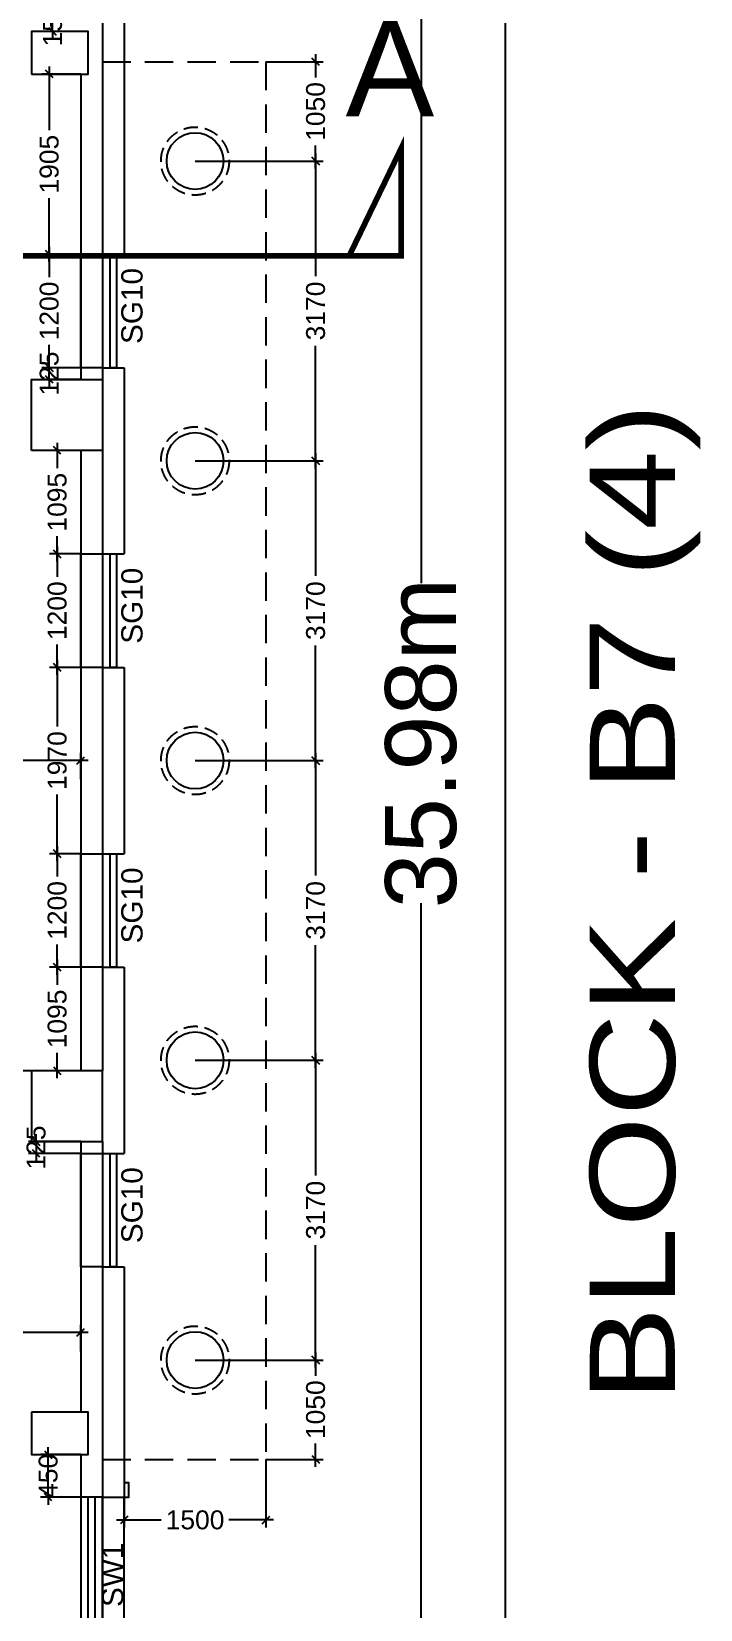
# Model space of a CAD drawing. Extents: x 7620542 to 7843793, y -6476226 to -6093835.
# Drawn here: x 7760689 to 7767767, y -6446046 to -6429359 of the extents above; entities that cross this region are included whole.
import ezdxf
from ezdxf.enums import TextEntityAlignment as Align

# ---------------------------------------------------------------- set-up
doc = ezdxf.new("R2010")
doc.units = 0
doc.header["$LTSCALE"] = 600
doc.header["$MEASUREMENT"] = 0
doc.header["$PDMODE"] = 35
doc.linetypes.add('DASHED', pattern=[0.75, 0.5, -0.25])
doc.linetypes.add('HIDDEN', pattern=[0.375, 0.25, -0.125])
doc.layers.get('0').update_dxf_attribs({"linetype": 'CONTINUOUS'})
doc.layers.get('Defpoints').update_dxf_attribs({"linetype": 'CONTINUOUS'})
for name, color, linetype in [('BLOCKS-PROP', 2, 'CONTINUOUS'), ('chajja', 7, 'CONTINUOUS'), ('DIM', 8, 'CONTINUOUS'), ('Ele Proje.', 7, 'CONTINUOUS'), ('Ele. Proj', 7, 'CONTINUOUS'), ('joinery', 7, 'CONTINUOUS'), ('LA-column', 3, 'CONTINUOUS'), ('Sections', 10, 'CONTINUOUS'), ('Walls', 7, 'CONTINUOUS'), ('WIN', 151, 'CONTINUOUS'), ('Working Dim', 5, 'CONTINUOUS')]:
    doc.layers.add(name, color=color, linetype=linetype)
doc.styles.add('ari', font='arial.ttf')
doc.styles.add('ARIAL', font='arial.ttf')
doc.styles.get("Standard").update_dxf_attribs({"font": 'romans.shx'})
doc.dimstyles.new('int. dim', dxfattribs={"dimtxt": 450, "dimasz": 80, "dimexe": 80, "dimexo": 0, "dimgap": 70, "dimtad": 0, "dimdec": 0, "dimzin": 12, "dimdsep": 46, "dimtxsty": 'ari', "dimblk": 'OBLIQUE', "dimcen": 2, "dimdle": 80, "dimclrd": 256, "dimclre": 256, "dimclrt": 6, "dimadec": 0, "dimazin": 0, "dimtfac": 1, "dimtdec": 0, "dimtix": 1, "dimtmove": 2, "dimatfit": 3, "dimfxl": 1, "dimtolj": 1, "dimtzin": 0, "dimlwd": -1, "dimlwe": -1, "dimarcsym": 0})
doc.dimstyles.new('STANDARD$0', dxfattribs={"dimscale": 0, "dimtxt": 150, "dimasz": 125, "dimexe": 0.75, "dimexo": 1, "dimgap": 25, "dimtad": 1, "dimdec": 0, "dimdsep": 46, "dimtxsty": 'Standard', "dimblk1": 'DOT', "dimblk2": 'DOT', "dimsah": 1, "dimcen": 2.5, "dimclrd": 1, "dimclre": 1, "dimclrt": 3, "dimadec": 0, "dimazin": 0, "dimtfac": 1, "dimtdec": 0, "dimtmove": 0, "dimatfit": 3, "dimldrblk": 'DOT', "dimfxl": 1, "dimtolj": 1, "dimtzin": 0, "dimarcsym": 0})

# ---------------------------------------------------------------- blocks, each defined once
blk = doc.blocks.new('_Oblique')
at = {"color": 0, "linetype": 'ByBlock', "lineweight": -2}
blk.add_line((-0.5, -0.5), (0.5, 0.5), dxfattribs=at)
blk = doc.blocks.new('*D703')
at = {"layer": 'Defpoints', "color": 0, "transparency": 16777216}
for p in [(7761209.023166438, -6443116.118645043), (7754529.413454671, -6443317.319106721, 19.71230799296246), (7761209.023166438, -6443317.319069327, -1.251603048651306)]:
    blk.add_point(p, dxfattribs=at)
at = {"layer": 'Working Dim', "transparency": 16777216}
for p, q in [((7754529.413454671, -6443317.319106721), (7754529.413454671, -6443036.118645043)), ((7761209.023166438, -6443317.319069327), (7761209.023166438, -6443036.118645043)), ((7754449.413454671, -6443116.118645043), (7757500.377928562, -6443116.118645043)), ((7761289.023166438, -6443116.118645043), (7758238.058692547, -6443116.118645043))]:
    blk.add_line(p, q, dxfattribs=at)
at = {"layer": 'Working Dim', "transparency": 16777216, "xscale": 80, "yscale": 80, "zscale": 80, "rotation": 180}
blk.add_blockref('_Oblique', (7754529.413454671, -6443116.118645043), dxfattribs=at)
at = {"layer": 'Working Dim', "transparency": 16777216, "xscale": 80, "yscale": 80, "zscale": 80}
blk.add_blockref('_Oblique', (7761209.023166438, -6443116.118645043), dxfattribs=at)
at = {"layer": 'Working Dim', "color": 6, "transparency": 16777216, "insert": (7757869.218310555, -6443116.118645043), "char_height": 200, "attachment_point": 5, "style": 'ari'}
blk.add_mtext('\\A1;6680', dxfattribs=at)
blk = doc.blocks.new('*D843')
at = {"layer": 'Defpoints', "color": 0, "transparency": 16777216}
for p in [(7761439.194545181, -6418893.70638294, 2.749226976434896), (7761439.017412885, -6454873.916221187, 2.749226976434896), (7764811.048094321, -6454873.916221187)]:
    blk.add_point(p, dxfattribs=at)
at = {"layer": 'DIM', "color": 8, "transparency": 16777216}
for p, q in [((7764811.048094321, -6418593.70638294), (7764811.048094321, -6435191.218532624)), ((7761439.194545181, -6418893.70638294), (7765111.048094321, -6418893.70638294)), ((7764811.048094321, -6455173.916221187), (7764811.048094321, -6438576.404071504)), ((7761439.017412885, -6454873.916221187), (7765111.048094321, -6454873.916221187))]:
    blk.add_line(p, q, dxfattribs=at)
at = {"layer": 'DIM', "color": 8, "transparency": 16777216, "xscale": 300, "yscale": 300, "zscale": 300}
for p, rotation in [((7764811.048094321, -6418893.70638294), 90), ((7764811.048094321, -6454873.916221187), 270)]:
    blk.add_blockref('_Oblique', p, dxfattribs=dict(at, rotation=rotation))
at = {"layer": 'DIM', "color": 7, "transparency": 16777216, "insert": (7764811.048094323, -6436883.811302063), "char_height": 750, "attachment_point": 5, "rotation": 90, "style": 'ari'}
blk.add_mtext('\\A1;35.98m', dxfattribs=at)
blk = doc.blocks.new('*D873')
at = {"layer": 'Defpoints', "color": 0, "transparency": 16777216}
for p in [(7761439.285114744, -6337165.48027863, 1.031049310015078), (7761439.017412885, -6454873.916221187), (7765702.837025802, -6454873.916221187)]:
    blk.add_point(p, dxfattribs=at)
at = {"layer": 'DIM', "color": 8, "transparency": 16777216}
for p, q in [((7765702.837025802, -6336865.48027863), (7765702.837025802, -6394070.795794247)), ((7761439.285114744, -6337165.48027863), (7766002.837025802, -6337165.48027863)), ((7765702.837025802, -6455173.916221187), (7765702.837025802, -6397968.60070557)), ((7761439.017412885, -6454873.916221187), (7766002.837025802, -6454873.916221187))]:
    blk.add_line(p, q, dxfattribs=at)
at = {"layer": 'DIM', "color": 8, "transparency": 16777216, "xscale": 300, "yscale": 300, "zscale": 300}
for p, rotation in [((7765702.837025802, -6337165.48027863), 90), ((7765702.837025802, -6454873.916221187), 270)]:
    blk.add_blockref('_Oblique', p, dxfattribs=dict(at, rotation=rotation))
at = {"layer": 'DIM', "color": 7, "transparency": 16777216, "insert": (7765702.837025804, -6396019.698249907), "char_height": 750, "attachment_point": 5, "rotation": 90, "style": 'ari'}
blk.add_mtext('\\A1;117.71m', dxfattribs=at)
blk = doc.blocks.new('*D925')
at = {"layer": 'Defpoints', "color": 0, "transparency": 16777216}
for p in [(7754529.413454673, -6437068.431402978), (7754529.413454673, -6437264.258922019, -5.131057828133633), (7761209.023156802, -6437264.258922021)]:
    blk.add_point(p, dxfattribs=at)
at = {"layer": 'Working Dim', "transparency": 16777216}
for p, q in [((7754529.413454673, -6437264.258922019), (7754529.413454673, -6436988.431402978)), ((7761209.023156802, -6437264.258922021), (7761209.023156802, -6436988.431402978)), ((7754449.413454673, -6437068.431402978), (7757500.377923746, -6437068.431402978)), ((7761289.023156802, -6437068.431402978), (7758238.05868773, -6437068.431402978))]:
    blk.add_line(p, q, dxfattribs=at)
at = {"layer": 'Working Dim', "transparency": 16777216, "xscale": 80, "yscale": 80, "zscale": 80, "rotation": 180}
blk.add_blockref('_Oblique', (7754529.413454673, -6437068.431402978), dxfattribs=at)
at = {"layer": 'Working Dim', "transparency": 16777216, "xscale": 80, "yscale": 80, "zscale": 80}
blk.add_blockref('_Oblique', (7761209.023156802, -6437068.431402978), dxfattribs=at)
at = {"layer": 'Working Dim', "color": 6, "transparency": 16777216, "insert": (7757869.218305738, -6437068.431402978), "char_height": 200, "attachment_point": 5, "style": 'ari'}
blk.add_mtext('\\A1;6680', dxfattribs=at)
blk = doc.blocks.new('*D1934')
at = {"layer": 'Defpoints', "color": 0, "transparency": 16777216}
for p in [(7760865.416136378, -6444408.876278659), (7761209.195114706, -6444408.876278659, 36.13619233055213), (7761209.192723669, -6444858.771727647, 80.47240169734373)]:
    blk.add_point(p, dxfattribs=at)
at = {"layer": 'Working Dim', "transparency": 16777216}
for p, q in [((7760865.416136378, -6444408.876278659), (7760865.416136378, -6444328.876278659)), ((7761209.195114706, -6444408.876278659), (7760785.416136378, -6444408.876278659)), ((7760865.416136378, -6444858.771727647), (7760865.416136378, -6444408.876278659)), ((7761209.192723669, -6444858.771727647), (7760785.416136378, -6444858.771727647)), ((7760865.416136378, -6444858.771727647), (7760865.416136378, -6444938.771727647))]:
    blk.add_line(p, q, dxfattribs=at)
at = {"layer": 'Working Dim', "transparency": 16777216, "xscale": 80, "yscale": 80, "zscale": 80}
for p, rotation in [((7760865.416136378, -6444408.876278659), 270), ((7760865.416136378, -6444858.771727647), 90)]:
    blk.add_blockref('_Oblique', p, dxfattribs=dict(at, rotation=rotation))
at = {"layer": 'Working Dim', "color": 6, "transparency": 16777216, "insert": (7760865.41613638, -6444633.824003152), "char_height": 200, "attachment_point": 5, "rotation": 90, "style": 'ari'}
blk.add_mtext('\\A1;450', dxfattribs=at)
blk = doc.blocks.new('*D1940')
at = {"layer": 'Defpoints', "color": 0, "transparency": 16777216}
for p in [(7761669.214440879, -6444458.873611434, 74.2675168599772), (7763169.21444088, -6444458.873611435, 56.57964346965094), (7763169.21444088, -6445100.170433778)]:
    blk.add_point(p, dxfattribs=at)
at = {"layer": 'Working Dim', "transparency": 16777216}
for p, q in [((7761669.214440879, -6444458.873611434), (7761669.214440879, -6445180.170433778)), ((7763169.21444088, -6444458.873611435), (7763169.21444088, -6445180.170433778)), ((7761589.214440879, -6445100.170433778), (7762060.333131194, -6445100.170433778)), ((7763249.21444088, -6445100.170433778), (7762778.095750567, -6445100.170433778))]:
    blk.add_line(p, q, dxfattribs=at)
at = {"layer": 'Working Dim', "transparency": 16777216, "xscale": 80, "yscale": 80, "zscale": 80, "rotation": 180}
blk.add_blockref('_Oblique', (7761669.214440879, -6445100.170433778), dxfattribs=at)
at = {"layer": 'Working Dim', "transparency": 16777216, "xscale": 80, "yscale": 80, "zscale": 80}
blk.add_blockref('_Oblique', (7763169.21444088, -6445100.170433778), dxfattribs=at)
at = {"layer": 'Working Dim', "color": 6, "transparency": 16777216, "insert": (7762419.21444088, -6445100.170433778), "char_height": 200, "attachment_point": 5, "style": 'ari'}
blk.add_mtext('\\A1;1500', dxfattribs=at)
blk = doc.blocks.new('*D1941')
at = {"layer": 'Defpoints', "color": 0, "transparency": 16777216}
for p in [(7762419.214440883, -6443408.873611445, -38.47941309263815), (7763695.326304603, -6443408.873611445), (7763169.21444088, -6444458.873611435, -4.100008518120731)]:
    blk.add_point(p, dxfattribs=at)
at = {"layer": 'Working Dim', "transparency": 16777216}
for p, q in [((7763695.326304603, -6443328.873611445), (7763695.326304603, -6443574.992301754)), ((7762419.214440883, -6443408.873611445), (7763775.326304603, -6443408.873611445)), ((7763695.326304603, -6444538.873611435), (7763695.326304603, -6444292.754921126)), ((7763169.21444088, -6444458.873611435), (7763775.326304603, -6444458.873611435))]:
    blk.add_line(p, q, dxfattribs=at)
at = {"layer": 'Working Dim', "transparency": 16777216, "xscale": 80, "yscale": 80, "zscale": 80}
for p, rotation in [((7763695.326304603, -6443408.873611445), 90), ((7763695.326304603, -6444458.873611435), 270)]:
    blk.add_blockref('_Oblique', p, dxfattribs=dict(at, rotation=rotation))
at = {"layer": 'Working Dim', "color": 6, "transparency": 16777216, "insert": (7763695.326304605, -6443933.873611439), "char_height": 200, "attachment_point": 5, "rotation": 90, "style": 'ari'}
blk.add_mtext('\\A1;1050', dxfattribs=at)
blk = doc.blocks.new('*D1942')
at = {"layer": 'Defpoints', "color": 0, "transparency": 16777216}
for p in [(7762419.214440893, -6440238.813917675, -185.6533303547619), (7763695.326304603, -6440238.813917675), (7762419.214440883, -6443408.873611445, -38.47941309263815)]:
    blk.add_point(p, dxfattribs=at)
at = {"layer": 'Working Dim', "transparency": 16777216}
for p, q in [((7763695.326304603, -6440158.813917675), (7763695.326304603, -6441455.617297985)), ((7762419.214440893, -6440238.813917675), (7763775.326304603, -6440238.813917675)), ((7763695.326304603, -6443488.873611445), (7763695.326304603, -6442192.070231136)), ((7762419.214440883, -6443408.873611445), (7763775.326304603, -6443408.873611445))]:
    blk.add_line(p, q, dxfattribs=at)
at = {"layer": 'Working Dim', "transparency": 16777216, "xscale": 80, "yscale": 80, "zscale": 80}
for p, rotation in [((7763695.326304603, -6440238.813917675), 90), ((7763695.326304603, -6443408.873611445), 270)]:
    blk.add_blockref('_Oblique', p, dxfattribs=dict(at, rotation=rotation))
at = {"layer": 'Working Dim', "color": 6, "transparency": 16777216, "insert": (7763695.326304605, -6441823.843764559), "char_height": 200, "attachment_point": 5, "rotation": 90, "style": 'ari'}
blk.add_mtext('\\A1;3170', dxfattribs=at)
blk = doc.blocks.new('*D1943')
at = {"layer": 'Defpoints', "color": 0, "transparency": 16777216}
for p in [(7762419.214440903, -6437068.813917662, -339.4698874214997), (7763695.326304603, -6437068.813917662), (7762419.214440893, -6440238.813917675, -185.6533303547619)]:
    blk.add_point(p, dxfattribs=at)
at = {"layer": 'Working Dim', "transparency": 16777216}
for p, q in [((7763695.326304603, -6436988.813917662), (7763695.326304603, -6438285.587451093)), ((7762419.214440903, -6437068.813917662), (7763775.326304603, -6437068.813917662)), ((7763695.326304603, -6440318.813917675), (7763695.326304603, -6439022.040384244)), ((7762419.214440893, -6440238.813917675), (7763775.326304603, -6440238.813917675))]:
    blk.add_line(p, q, dxfattribs=at)
at = {"layer": 'Working Dim', "transparency": 16777216, "xscale": 80, "yscale": 80, "zscale": 80}
for p, rotation in [((7763695.326304603, -6437068.813917662), 90), ((7763695.326304603, -6440238.813917675), 270)]:
    blk.add_blockref('_Oblique', p, dxfattribs=dict(at, rotation=rotation))
at = {"layer": 'Working Dim', "color": 6, "transparency": 16777216, "insert": (7763695.326304605, -6438653.813917668), "char_height": 200, "attachment_point": 5, "rotation": 90, "style": 'ari'}
blk.add_mtext('\\A1;3170', dxfattribs=at)
blk = doc.blocks.new('*D1944')
at = {"layer": 'Defpoints', "color": 0, "transparency": 16777216}
for p in [(7762419.214440912, -6433898.813917672), (7763695.326304603, -6433898.813917672), (7762419.214440903, -6437068.813917662, -339.4698874214997)]:
    blk.add_point(p, dxfattribs=at)
at = {"layer": 'Working Dim', "transparency": 16777216}
for p, q in [((7763695.326304603, -6433818.813917672), (7763695.326304603, -6435115.587451091)), ((7762419.214440912, -6433898.813917672), (7763775.326304603, -6433898.813917672)), ((7763695.326304603, -6437148.813917662), (7763695.326304603, -6435852.040384242)), ((7762419.214440903, -6437068.813917662), (7763775.326304603, -6437068.813917662))]:
    blk.add_line(p, q, dxfattribs=at)
at = {"layer": 'Working Dim', "transparency": 16777216, "xscale": 80, "yscale": 80, "zscale": 80}
for p, rotation in [((7763695.326304603, -6433898.813917672), 90), ((7763695.326304603, -6437068.813917662), 270)]:
    blk.add_blockref('_Oblique', p, dxfattribs=dict(at, rotation=rotation))
at = {"layer": 'Working Dim', "color": 6, "transparency": 16777216, "insert": (7763695.326304605, -6435483.813917666), "char_height": 200, "attachment_point": 5, "rotation": 90, "style": 'ari'}
blk.add_mtext('\\A1;3170', dxfattribs=at)
blk = doc.blocks.new('*D1945')
at = {"layer": 'Defpoints', "color": 0, "transparency": 16777216}
for p in [(7762419.214440922, -6430728.757094518, -29.90798424647916), (7763695.326304603, -6430728.757094518), (7762419.214440912, -6433898.813917672)]:
    blk.add_point(p, dxfattribs=at)
at = {"layer": 'Working Dim', "transparency": 16777216}
for p, q in [((7763695.326304603, -6430648.757094518), (7763695.326304603, -6431945.55903952)), ((7762419.214440922, -6430728.757094518), (7763775.326304603, -6430728.757094518)), ((7763695.326304603, -6433978.813917672), (7763695.326304603, -6432682.011972671)), ((7762419.214440912, -6433898.813917672), (7763775.326304603, -6433898.813917672))]:
    blk.add_line(p, q, dxfattribs=at)
at = {"layer": 'Working Dim', "transparency": 16777216, "xscale": 80, "yscale": 80, "zscale": 80}
for p, rotation in [((7763695.326304603, -6430728.757094518), 90), ((7763695.326304603, -6433898.813917672), 270)]:
    blk.add_blockref('_Oblique', p, dxfattribs=dict(at, rotation=rotation))
at = {"layer": 'Working Dim', "color": 6, "transparency": 16777216, "insert": (7763695.326304605, -6432313.785506095), "char_height": 200, "attachment_point": 5, "rotation": 90, "style": 'ari'}
blk.add_mtext('\\A1;3170', dxfattribs=at)
blk = doc.blocks.new('*D1946')
at = {"layer": 'Defpoints', "color": 0, "transparency": 16777216}
for p in [(7763169.214440925, -6429678.754223892, -26.43982978528028), (7763695.326304603, -6429678.754223892), (7762419.214440922, -6430728.757094518, -29.90798424647916)]:
    blk.add_point(p, dxfattribs=at)
at = {"layer": 'Working Dim', "transparency": 16777216}
for p, q in [((7763169.214440925, -6429678.754223892), (7763775.326304603, -6429678.754223892)), ((7763695.326304603, -6429598.754223892), (7763695.326304603, -6429844.87434952)), ((7763695.326304603, -6430808.757094518), (7763695.326304603, -6430562.636968892)), ((7762419.214440922, -6430728.757094518), (7763775.326304603, -6430728.757094518))]:
    blk.add_line(p, q, dxfattribs=at)
at = {"layer": 'Working Dim', "transparency": 16777216, "xscale": 80, "yscale": 80, "zscale": 80}
for p, rotation in [((7763695.326304603, -6429678.754223892), 90), ((7763695.326304603, -6430728.757094518), 270)]:
    blk.add_blockref('_Oblique', p, dxfattribs=dict(at, rotation=rotation))
at = {"layer": 'Working Dim', "color": 6, "transparency": 16777216, "insert": (7763695.326304605, -6430203.755659205), "char_height": 200, "attachment_point": 5, "rotation": 90, "style": 'ari'}
blk.add_mtext('\\A1;1050', dxfattribs=at)
blk = doc.blocks.new('*D1947')
at = {"layer": 'Defpoints', "color": 0, "transparency": 16777216}
for p in [(7761209.195114709, -6441098.811808533, 72.91983352173396), (7760737.823613781, -6441224.040056972), (7761209.195114709, -6441224.040056972, -106.3527960765432)]:
    blk.add_point(p, dxfattribs=at)
at = {"layer": 'Working Dim', "transparency": 16777216}
for p, q in [((7760737.823613781, -6441098.811808533), (7760737.823613781, -6441018.811808533)), ((7761209.195114709, -6441098.811808533), (7760657.823613781, -6441098.811808533)), ((7760737.823613781, -6441098.811808533), (7760737.823613781, -6441224.040056972)), ((7761209.195114709, -6441224.040056972), (7760657.823613781, -6441224.040056972)), ((7760737.823613781, -6441224.040056972), (7760737.823613781, -6441304.040056972))]:
    blk.add_line(p, q, dxfattribs=at)
at = {"layer": 'Working Dim', "transparency": 16777216, "xscale": 80, "yscale": 80, "zscale": 80}
for p, rotation in [((7760737.823613781, -6441098.811808533), 270), ((7760737.823613781, -6441224.040056972), 90)]:
    blk.add_blockref('_Oblique', p, dxfattribs=dict(at, rotation=rotation))
at = {"layer": 'Working Dim', "color": 6, "transparency": 16777216, "insert": (7760737.823613783, -6441161.425932751), "char_height": 200, "attachment_point": 5, "rotation": 90, "style": 'ari'}
blk.add_mtext('\\A1;125', dxfattribs=at)
blk = doc.blocks.new('*D1948')
at = {"layer": 'Defpoints', "color": 0, "transparency": 16777216}
for p in [(7760960.745760396, -6439253.609471651), (7761209.195114706, -6439253.609471651, 65.50612333512433), (7761209.195114706, -6440348.811808533, 72.91983352173396)]:
    blk.add_point(p, dxfattribs=at)
at = {"layer": 'Working Dim', "transparency": 16777216}
for p, q in [((7760960.745760396, -6439173.609471651), (7760960.745760396, -6439441.237925221)), ((7761209.195114706, -6439253.609471651), (7760880.745760396, -6439253.609471651)), ((7760960.745760396, -6440428.811808533), (7760960.745760396, -6440161.183354962)), ((7761209.195114706, -6440348.811808533), (7760880.745760396, -6440348.811808533))]:
    blk.add_line(p, q, dxfattribs=at)
at = {"layer": 'Working Dim', "transparency": 16777216, "xscale": 80, "yscale": 80, "zscale": 80}
for p, rotation in [((7760960.745760396, -6439253.609471651), 90), ((7760960.745760396, -6440348.811808533), 270)]:
    blk.add_blockref('_Oblique', p, dxfattribs=dict(at, rotation=rotation))
at = {"layer": 'Working Dim', "color": 6, "transparency": 16777216, "insert": (7760960.745760398, -6439801.210640091), "char_height": 200, "attachment_point": 5, "rotation": 90, "style": 'ari'}
blk.add_mtext('\\A1;1095', dxfattribs=at)
blk = doc.blocks.new('*D1949')
at = {"layer": 'Defpoints', "color": 0, "transparency": 16777216}
for p in [(7760960.745760396, -6438054.00913847), (7761209.195114706, -6438054.00913847, -121.6498738952178), (7761209.195114706, -6439253.609471651, 65.50612333512433)]:
    blk.add_point(p, dxfattribs=at)
at = {"layer": 'Working Dim', "transparency": 16777216}
for p, q in [((7760960.745760396, -6437974.00913847), (7760960.745760396, -6438294.927995374)), ((7761209.195114706, -6438054.00913847), (7760880.745760396, -6438054.00913847)), ((7760960.745760396, -6439333.609471651), (7760960.745760396, -6439012.690614747)), ((7761209.195114706, -6439253.609471651), (7760880.745760396, -6439253.609471651))]:
    blk.add_line(p, q, dxfattribs=at)
at = {"layer": 'Working Dim', "transparency": 16777216, "xscale": 80, "yscale": 80, "zscale": 80}
for p, rotation in [((7760960.745760396, -6438054.00913847), 90), ((7760960.745760396, -6439253.609471651), 270)]:
    blk.add_blockref('_Oblique', p, dxfattribs=dict(at, rotation=rotation))
at = {"layer": 'Working Dim', "color": 6, "transparency": 16777216, "insert": (7760960.745760398, -6438653.80930506), "char_height": 200, "attachment_point": 5, "rotation": 90, "style": 'ari'}
blk.add_mtext('\\A1;1200', dxfattribs=at)
blk = doc.blocks.new('*D1950')
at = {"layer": 'Defpoints', "color": 0, "transparency": 16777216}
for p in [(7760960.745760396, -6436083.604967747), (7761209.195114706, -6436083.604967747, 11.00320005019603), (7761209.195114706, -6438054.00913847, -121.6498738952178)]:
    blk.add_point(p, dxfattribs=at)
at = {"layer": 'Working Dim', "transparency": 16777216}
for p, q in [((7760960.745760396, -6436003.604967747), (7760960.745760396, -6436709.925743422)), ((7761209.195114706, -6436083.604967747), (7760880.745760396, -6436083.604967747)), ((7760960.745760396, -6438134.00913847), (7760960.745760396, -6437427.688362794)), ((7761209.195114706, -6438054.00913847), (7760880.745760396, -6438054.00913847))]:
    blk.add_line(p, q, dxfattribs=at)
at = {"layer": 'Working Dim', "transparency": 16777216, "xscale": 80, "yscale": 80, "zscale": 80}
for p, rotation in [((7760960.745760396, -6436083.604967747), 90), ((7760960.745760396, -6438054.00913847), 270)]:
    blk.add_blockref('_Oblique', p, dxfattribs=dict(at, rotation=rotation))
at = {"layer": 'Working Dim', "color": 6, "transparency": 16777216, "insert": (7760960.745760398, -6437068.807053107), "char_height": 200, "attachment_point": 5, "rotation": 90, "style": 'ari'}
blk.add_mtext('\\A1;1970', dxfattribs=at)
blk = doc.blocks.new('*D1951')
at = {"layer": 'Defpoints', "color": 0, "transparency": 16777216}
for p in [(7760960.745760396, -6434884.004634568), (7761209.195114706, -6434884.004634568, 11.00320005019603), (7761209.195114706, -6436083.604967747, 11.00320005019603)]:
    blk.add_point(p, dxfattribs=at)
at = {"layer": 'Working Dim', "transparency": 16777216}
for p, q in [((7760960.745760396, -6434804.004634568), (7760960.745760396, -6435124.923491471)), ((7761209.195114706, -6434884.004634568), (7760880.745760396, -6434884.004634568)), ((7760960.745760396, -6436163.604967747), (7760960.745760396, -6435842.686110843)), ((7761209.195114706, -6436083.604967747), (7760880.745760396, -6436083.604967747))]:
    blk.add_line(p, q, dxfattribs=at)
at = {"layer": 'Working Dim', "transparency": 16777216, "xscale": 80, "yscale": 80, "zscale": 80}
for p, rotation in [((7760960.745760396, -6434884.004634568), 90), ((7760960.745760396, -6436083.604967747), 270)]:
    blk.add_blockref('_Oblique', p, dxfattribs=dict(at, rotation=rotation))
at = {"layer": 'Working Dim', "color": 6, "transparency": 16777216, "insert": (7760960.745760398, -6435483.804801156), "char_height": 200, "attachment_point": 5, "rotation": 90, "style": 'ari'}
blk.add_mtext('\\A1;1200', dxfattribs=at)
blk = doc.blocks.new('*D1952')
at = {"layer": 'Defpoints', "color": 0, "transparency": 16777216}
for p in [(7760960.745760396, -6433788.810492157), (7761209.195114707, -6433788.810492157, 74.51663594294463), (7761209.195114706, -6434884.004634568, 11.00320005019603)]:
    blk.add_point(p, dxfattribs=at)
at = {"layer": 'Working Dim', "transparency": 16777216}
for p, q in [((7761209.195114707, -6433788.810492157), (7760880.745760396, -6433788.810492157)), ((7760960.745760396, -6433708.810492157), (7760960.745760396, -6433976.434848492)), ((7760960.745760396, -6434964.004634568), (7760960.745760396, -6434696.380278233)), ((7761209.195114706, -6434884.004634568), (7760880.745760396, -6434884.004634568))]:
    blk.add_line(p, q, dxfattribs=at)
at = {"layer": 'Working Dim', "transparency": 16777216, "xscale": 80, "yscale": 80, "zscale": 80}
for p, rotation in [((7760960.745760396, -6433788.810492157), 90), ((7760960.745760396, -6434884.004634568), 270)]:
    blk.add_blockref('_Oblique', p, dxfattribs=dict(at, rotation=rotation))
at = {"layer": 'Working Dim', "color": 6, "transparency": 16777216, "insert": (7760960.745760398, -6434336.407563361), "char_height": 200, "attachment_point": 5, "rotation": 90, "style": 'ari'}
blk.add_mtext('\\A1;1095', dxfattribs=at)
blk = doc.blocks.new('*D1953')
at = {"layer": 'Defpoints', "color": 0, "transparency": 16777216}
for p in [(7760876.48371454, -6432913.586950885), (7761209.195114705, -6432913.586950885, 65.50612333512433), (7761209.195114706, -6433038.810492157, 74.51663594294463)]:
    blk.add_point(p, dxfattribs=at)
at = {"layer": 'Working Dim', "transparency": 16777216}
for p, q in [((7760876.48371454, -6432913.586950885), (7760876.48371454, -6432833.586950885)), ((7761209.195114705, -6432913.586950885), (7760796.48371454, -6432913.586950885)), ((7760876.48371454, -6433038.810492157), (7760876.48371454, -6432913.586950885)), ((7761209.195114706, -6433038.810492157), (7760796.48371454, -6433038.810492157)), ((7760876.48371454, -6433038.810492157), (7760876.48371454, -6433118.810492157))]:
    blk.add_line(p, q, dxfattribs=at)
at = {"layer": 'Working Dim', "transparency": 16777216, "xscale": 80, "yscale": 80, "zscale": 80}
for p, rotation in [((7760876.48371454, -6432913.586950885), 270), ((7760876.48371454, -6433038.810492157), 90)]:
    blk.add_blockref('_Oblique', p, dxfattribs=dict(at, rotation=rotation))
at = {"layer": 'Working Dim', "color": 6, "transparency": 16777216, "insert": (7760876.483714541, -6432976.19872152), "char_height": 200, "attachment_point": 5, "rotation": 90, "style": 'ari'}
blk.add_mtext('\\A1;125', dxfattribs=at)
blk = doc.blocks.new('*D1954')
at = {"layer": 'Defpoints', "color": 0, "transparency": 16777216}
for p in [(7760876.48371454, -6431713.986617705), (7761209.195114706, -6431713.986617705, -106.3527960765432), (7761209.195114705, -6432913.586950885, 65.50612333512433)]:
    blk.add_point(p, dxfattribs=at)
at = {"layer": 'Working Dim', "transparency": 16777216}
for p, q in [((7760876.48371454, -6431633.986617705), (7760876.48371454, -6431954.905474609)), ((7761209.195114706, -6431713.986617705), (7760796.48371454, -6431713.986617705)), ((7760876.48371454, -6432993.586950885), (7760876.48371454, -6432672.668093981)), ((7761209.195114705, -6432913.586950885), (7760796.48371454, -6432913.586950885))]:
    blk.add_line(p, q, dxfattribs=at)
at = {"layer": 'Working Dim', "transparency": 16777216, "xscale": 80, "yscale": 80, "zscale": 80}
for p, rotation in [((7760876.48371454, -6431713.986617705), 90), ((7760876.48371454, -6432913.586950885), 270)]:
    blk.add_blockref('_Oblique', p, dxfattribs=dict(at, rotation=rotation))
at = {"layer": 'Working Dim', "color": 6, "transparency": 16777216, "insert": (7760876.483714541, -6432313.786784294), "char_height": 200, "attachment_point": 5, "rotation": 90, "style": 'ari'}
blk.add_mtext('\\A1;1200', dxfattribs=at)
blk = doc.blocks.new('*D1955')
at = {"layer": 'Defpoints', "color": 0, "transparency": 16777216}
for p in [(7760876.48371454, -6429808.770482384), (7761209.195114706, -6429808.770482384, 65.50612333512433), (7761209.195114706, -6431713.986617705, -106.3527960765432)]:
    blk.add_point(p, dxfattribs=at)
at = {"layer": 'Working Dim', "transparency": 16777216}
for p, q in [((7761209.195114706, -6429808.770482384), (7760796.48371454, -6429808.770482384)), ((7760876.48371454, -6429728.770482384), (7760876.48371454, -6430401.405835174)), ((7760876.48371454, -6431793.986617705), (7760876.48371454, -6431121.351264914)), ((7761209.195114706, -6431713.986617705), (7760796.48371454, -6431713.986617705))]:
    blk.add_line(p, q, dxfattribs=at)
at = {"layer": 'Working Dim', "transparency": 16777216, "xscale": 80, "yscale": 80, "zscale": 80}
for p, rotation in [((7760876.48371454, -6429808.770482384), 90), ((7760876.48371454, -6431713.986617705), 270)]:
    blk.add_blockref('_Oblique', p, dxfattribs=dict(at, rotation=rotation))
at = {"layer": 'Working Dim', "color": 6, "transparency": 16777216, "insert": (7760876.483714541, -6430761.378550043), "char_height": 200, "attachment_point": 5, "rotation": 90, "style": 'ari'}
blk.add_mtext('\\A1;1905', dxfattribs=at)
blk = doc.blocks.new('*D1957')
at = {"layer": 'Defpoints', "color": 0, "transparency": 16777216}
for p in [(7760912.037166379, -6429208.995728021), (7761209.194479518, -6429208.995728021, 0.2205536385370976), (7761209.194479518, -6429358.749970151, 36.13619233055208)]:
    blk.add_point(p, dxfattribs=at)
at = {"layer": 'Working Dim', "transparency": 16777216}
for p, q in [((7760912.037166379, -6429208.995728021), (7760912.037166379, -6429128.995728021)), ((7761209.194479518, -6429208.995728021), (7760832.037166379, -6429208.995728021)), ((7760912.037166379, -6429358.749970151), (7760912.037166379, -6429208.995728021)), ((7761209.194479518, -6429358.749970151), (7760832.037166379, -6429358.749970151)), ((7760912.037166379, -6429358.749970151), (7760912.037166379, -6429438.749970151))]:
    blk.add_line(p, q, dxfattribs=at)
at = {"layer": 'Working Dim', "transparency": 16777216, "xscale": 80, "yscale": 80, "zscale": 80}
for p, rotation in [((7760912.037166379, -6429208.995728021), 270), ((7760912.037166379, -6429358.749970151), 90)]:
    blk.add_blockref('_Oblique', p, dxfattribs=dict(at, rotation=rotation))
at = {"layer": 'Working Dim', "color": 6, "transparency": 16777216, "insert": (7760912.037166381, -6429283.872849085), "char_height": 200, "attachment_point": 5, "rotation": 90, "style": 'ari'}
blk.add_mtext('\\A1;150', dxfattribs=at)

msp = doc.modelspace()

# ---------------------------------------------------------------- linework, layer by layer
at = {"color": 8}
for points, elevation in [([(7761209.195114706, -6432913.586950883), (7761209.195114706, -6431713.986617704), (7761439.195114708, -6431713.986617704), (7761439.195114708, -6432913.586950883)], -191.8204646634285), ([(7761209.195114706, -6436083.604967747), (7761209.195114706, -6434884.004634568), (7761439.195114708, -6434884.004634568), (7761439.195114708, -6436083.604967747)], -74.46446853675833), ([(7761209.195114706, -6439253.609471649), (7761209.195114706, -6438054.00913847), (7761439.195114708, -6438054.00913847), (7761439.195114708, -6439253.609471649)], -207.1175424821721), ([(7761209.195114707, -6442423.640390151), (7761209.195114707, -6441224.040056972), (7761439.195114709, -6441224.040056972), (7761439.195114709, -6442423.640390151)], -191.8204646634976)]:
    msp.add_lwpolyline(points, close=True, dxfattribs=dict(at, elevation=elevation))
at = {"layer": 'chajja', "color": 8, "linetype": 'DASHED'}
for p, q in [((7761439.195114708, -6429678.754223892, -111.9074983722346), (7763169.214440924, -6429678.754223892, -111.9074983722346)), ((7763169.214440925, -6429678.754223892, -816.8870783814842), (7763169.21444088, -6444458.873611435, -32.98803363542415)), ((7761439.195114709, -6444458.873611433, -15.30016024509788), (7763169.21444088, -6444458.873611435, -15.30016024509788))]:
    msp.add_line(p, q, dxfattribs=at)
at = {"layer": 'Ele Proje.', "elevation": -14.83048742369396}
msp.add_lwpolyline([(7761669.214440878, -6444858.816859984), (7761719.21420907, -6444858.816859984), (7761719.214209069, -6444708.816859984), (7761669.214440878, -6444708.816859984)], dxfattribs=at)
at = {"layer": 'Ele. Proj', "color": 1}
for p, q in [((7761669.214440879, -6429209.017593198, -85.46766858695436), (7761669.214440879, -6431713.986617705, -85.46766858695436)), ((7761439.195114709, -6431713.986617706, -85.46766858695435), (7761669.214440878, -6431713.986617706, -85.46766858695435)), ((7761439.195114709, -6432913.586950885, -85.46766858695435), (7761669.214440878, -6432913.586950885, -85.46766858695435)), ((7761669.214440879, -6432913.586950885, -85.46766858695436), (7761669.214440878, -6434884.00463457, -85.46766858695436)), ((7761439.195114707, -6434884.004634568, 31.8883275397558), (7761669.214440877, -6434884.004634568, 31.8883275397558)), ((7761439.195114707, -6436083.604967748, 31.8883275397558), (7761669.214440877, -6436083.604967748, 31.8883275397558)), ((7761669.214440878, -6436083.60496775, -85.46766858695436), (7761669.214440878, -6438054.009138471, -85.46766858695436)), ((7761439.195114709, -6438054.009138471, -100.7647464056289), (7761669.214440878, -6438054.009138471, -100.7647464056289)), ((7761439.195114709, -6439253.60947165, -100.7647464056289), (7761669.214440878, -6439253.60947165, -100.7647464056289)), ((7761669.214440878, -6439253.609471651, -85.46766858695436), (7761669.214440878, -6441224.040056972, -85.46766858695436)), ((7761439.195114709, -6441224.040056972, -85.46766858695436), (7761669.214440878, -6441224.040056972, -85.46766858695436)), ((7761439.195114709, -6442423.640390151, -85.46766858695436), (7761669.214440878, -6442423.640390151, -85.46766858695436)), ((7761669.214440878, -6442423.640390151, -85.46766858695436), (7761669.214440878, -6444859.091326179, -85.46766858695436)), ((7761439.195114709, -6444858.816859984, -14.83048742369396), (7761669.195114709, -6444858.816859984, -14.83048742369396))]:
    msp.add_line(p, q, dxfattribs=at)
at = {"layer": 'LA-column', "color": 2, "elevation": -13.79943811368434}
msp.add_lwpolyline([(7760689.112203029, -6429808.803104768), (7761289.112203029, -6429808.803104768), (7761289.112203029, -6429358.803104768), (7760689.112203029, -6429358.803104768)], close=True, dxfattribs=at)
msp.add_lwpolyline([(7760689.112203029, -6429808.803104768), (7761289.112203029, -6429808.803104768), (7761289.112203029, -6429358.803104768), (7760689.112203029, -6429358.803104768)], close=True, dxfattribs=at)
at = {"layer": 'LA-column', "color": 2, "flags": 128}
for points, elevation in [([(7760689.112203029, -6433788.810492156), (7760689.112203029, -6433038.810492156), (7761439.112203029, -6433038.810492156), (7761439.112203029, -6433788.810492156)], -10.95103264400972), ([(7761439.112203029, -6440348.811808532), (7760689.112203029, -6440348.811808532), (7760689.112203029, -6441098.811808532), (7761439.112203029, -6441098.811808532)], -12.54783506522039), ([(7760689.112203029, -6443958.818784332), (7760689.112203029, -6444408.818784332), (7761289.112203029, -6444408.818784332), (7761289.112203029, -6443958.818784332)], -13.79943811368434)]:
    msp.add_lwpolyline(points, close=True, dxfattribs=dict(at, elevation=elevation))
at = {"layer": 'Sections', "linetype": 'DASHED', "lineweight": 0, "ltscale": 2, "const_width": 60, "elevation": -14.83048742369396, "flags": 128}
msp.add_lwpolyline([(7764050.866642714, -6431729.833381938), (7764598.734746545, -6430597.180286972), (7764598.734746545, -6431729.833381938), (7639175.206880912, -6431729.833381938), (7639175.206880912, -6430597.180286972), (7639723.074984744, -6431729.833381938)], dxfattribs=at)
at = {"layer": 'Walls'}
for p, q in [((7761439.023156802, -6419643.729580491, -14.83048742369396), (7761439.023156802, -6440348.81591851, -14.83048742369396)), ((7761209.023156802, -6429808.774195917, -14.83048742369396), (7761209.023156802, -6433038.815630232, -14.83048742369396)), ((7761209.023156802, -6433788.816972891, -14.83048742369396), (7761209.023156802, -6440348.818289383, -14.83048742369396)), ((7761439.023156802, -6433788.816972891, -14.83048742369396), (7761439.023156802, -6440348.818289383, -14.83048742369396)), ((7761439.195114709, -6437928.783657351, -30.12756524236848), (7761439.195114709, -6438054.009138472, -30.12756524236848)), ((7761209.023156802, -6441098.81591851, -14.83048742369396), (7761209.023156802, -6443958.748826171, -14.83048742369396)), ((7761209.195114706, -6441098.81457585, -19.96154525183004), (7761209.195114707, -6441224.040056972, -19.96154525183004)), ((7761439.023156803, -6441098.814575851, -14.83048742369396), (7761439.023156803, -6454873.878717345, -14.83048742369396)), ((7761439.195114709, -6441098.814575852, -14.83048742369396), (7761439.195114709, -6441224.040056974, -14.83048742369396)), ((7761209.023156802, -6444408.748826171, -14.83048742369396), (7761209.023156802, -6450363.754501615, -14.83048742369396))]:
    msp.add_line(p, q, dxfattribs=at)
at = {"layer": 'Walls', "linetype": 'Continuous'}
msp.add_line((7760689.112203029, -6440348.897161713, -14.83048742369396), (7754529.41345467, -6440348.904227201, -19.96154525180577), dxfattribs=at)
at = {"layer": 'WIN', "linetype": 'Continuous'}
for points, elevation in [([(7761586.421433014, -6431713.986617706), (7761586.421433014, -6432913.58958726), (7761521.988122572, -6432913.58958726), (7761521.988122572, -6431713.986617706)], -85.46766858695436), ([(7761586.421433012, -6434884.004634568), (7761586.421433012, -6436083.607604123), (7761521.98812257, -6436083.607604123), (7761521.98812257, -6434884.004634568)], 31.8883275397558), ([(7761586.421433014, -6438054.009138471), (7761586.421433014, -6439253.612108025), (7761521.988122572, -6439253.612108025), (7761521.988122572, -6438054.009138471)], -100.7647464056289), ([(7761586.421433014, -6441224.040056972), (7761586.421433014, -6442423.643026526), (7761521.988122572, -6442423.643026526), (7761521.988122572, -6441224.040056972)], -85.46766858695436), ([(7761439.195114709, -6444858.816859984), (7761209.195114709, -6444858.816859984), (7761209.195114709, -6446658.816859984), (7761439.195114709, -6446658.816859984)], 29.50572194309765), ([(7761362.195114709, -6444858.816859984), (7761286.195114709, -6444858.816859984), (7761286.195114709, -6446658.816859984), (7761362.195114709, -6446658.816859984)], 29.50572194309765)]:
    msp.add_lwpolyline(points, close=True, dxfattribs=dict(at, elevation=elevation))
at = {"layer": 'Working Dim', "color": 8}
msp.add_line((7761669.195114705, -6446658.545061205, -8.668380285656491), (7761669.195114705, -6444858.816859984, -14.83048742369409), dxfattribs=at)
at = {"layer": 'Working Dim', "color": 8, "linetype": 'HIDDEN'}
for centre in [(7762419.214440922, -6430728.757094518, -123.947081426216), (7762419.214440912, -6433898.813917672, -279.5899206187365), (7762419.214440903, -6437068.813917662, -424.9375560084541), (7762419.214440893, -6440238.813917675, -279.6924275344987), (7762419.214440883, -6443408.873611445, -123.9470816795925)]:
    msp.add_circle(centre, 360, dxfattribs=at)
at = {"layer": 'Working Dim', "color": 3, "linetype": 'Continuous'}
for centre in [(7762419.214440922, -6430728.757094518, -123.947081426216), (7762419.214440912, -6433898.813917672, -279.5899206187365), (7762419.214440903, -6437068.813917662, -424.9375560084541), (7762419.214440893, -6440238.813917675, -279.6924275344987), (7762419.214440883, -6443408.873611445, -123.9470816795925)]:
    msp.add_circle(centre, 300, dxfattribs=at)

# ---------------------------------------------------------------- texts
at = {"layer": 'BLOCKS-PROP', "color": 10, "style": 'ARIAL', "width": 1.2}
msp.add_text('BLOCK - B7 (4)', height=900, rotation=90, dxfattribs=at).set_placement((7767496.277026233, -6438568.982287854, -19.96154525183004), align=Align.CENTER)
at = {"layer": 'joinery', "style": 'ari'}
for s, p in [('SG10', (7761863.855533184, -6432261.11654463, -184.6539480021674)), ('SG10', (7761863.855533183, -6435431.134561494, -67.29795187547359)), ('SG10', (7761863.855533183, -6438601.139065395, -199.9510258208455)), ('SG10', (7761863.855533183, -6441771.169983896, -78.30115192562414)), ('SW1', (7761660.122240937, -6445680.156905954, 35.77487617305888))]:
    msp.add_text(s, height=225, rotation=90, dxfattribs=at).set_placement(p, align=Align.CENTER)
at = {"layer": 'Sections', "style": 'ARIAL'}
msp.add_text('A', height=1008, dxfattribs=at).set_placement((7764481.03998206, -6430256.439215709, -14.83048742369396), align=Align.CENTER)

# ---------------------------------------------------------------- dimensions: what is measured, and where the dimension line sits
at = {"layer": 'DIM'}
for base, p1, picture, middle in [((7765702.837025802, -6454873.916221187, -14.83048742369396), (7761439.285114744, -6337165.48027863, -13.79943811367888), '*D873', (7765702.837025804, -6396019.698249907, -14.83048742369396)), ((7764811.048094321, -6454873.916221187, -17.57971440012886), (7761439.194545181, -6418893.70638294, -14.83048742369396), '*D843', (7764811.048094323, -6436883.811302063, -17.57971440012886))]:
    dim = msp.add_linear_dim(base=base, p1=p1, p2=(7761439.017412885, -6454873.916221187, -14.83048742369396), angle=90, dimstyle='STANDARD$0', override={"dimscale": 1, "dimtxt": 750, "dimasz": 300, "dimexe": 300, "dimexo": 0, "dimgap": 1, "dimtad": 0, "dimdec": 2, "dimlfac": 0.001, "dimzin": 0, "dimpost": 'm', "dimtxsty": 'ari', "dimblk1": 'Oblique', "dimblk2": 'Oblique', "dimcen": 0, "dimdle": 300, "dimclrd": 8, "dimclre": 8, "dimclrt": 7, "dimadec": 2, "dimtdec": 2, "dimtmove": 2, "dimfxl": 0.75, "dimfrac": 1, "dimlwd": 65535, "dimlwe": 65535}, dxfattribs=at)
    dim.commit()
    dim.dimension.update_dxf_attribs({"geometry": picture, "text_midpoint": middle})
at = {"layer": 'Working Dim'}
for base, p1, p2, angle, override, picture, middle in [((7760912.037166379, -6429208.995728021, -14.83048742369396), (7761209.194479518, -6429358.749970151, 21.30570490685812), (7761209.194479518, -6429208.995728021, -14.60993378515686), 90, {"dimtxt": 200}, '*D1957', (7760912.037166381, -6429283.872849085, -14.83048742369396)), ((7763695.326304603, -6429678.754223892, -85.46766858695436), (7762419.214440922, -6430728.757094518, -115.3756528334335), (7763169.214440925, -6429678.754223892, -111.9074983722346), 90, {"dimtxt": 200, "dimarcsym": 1}, '*D1946', (7763695.326304605, -6430203.755659205, -85.46766858695436)), ((7760876.48371454, -6429808.770482384, -85.46766858695436), (7761209.195114706, -6431713.986617705, -191.8204646634976), (7761209.195114706, -6429808.770482384, -19.96154525183004), 90, {"dimtxt": 200, "dimarcsym": 1}, '*D1955', (7760876.483714541, -6430761.378550043, -85.46766858695436)), ((7763695.326304603, -6430728.757094518, -85.46766858695436), (7762419.214440912, -6433898.813917672, -85.46766858695436), (7762419.214440922, -6430728.757094518, -115.3756528334335), 90, {"dimtxt": 200, "dimarcsym": 1}, '*D1945', (7763695.326304605, -6432313.785506095, -85.46766858695436)), ((7760876.48371454, -6431713.986617705, -85.46766858695436), (7761209.195114705, -6432913.586950885, -19.96154525183004), (7761209.195114706, -6431713.986617705, -191.8204646634976), 90, {"dimtxt": 200, "dimarcsym": 1}, '*D1954', (7760876.483714541, -6432313.786784294, -85.46766858695436)), ((7760876.48371454, -6432913.586950885, -85.46766858695436), (7761209.195114706, -6433038.810492157, -10.95103264400972), (7761209.195114705, -6432913.586950885, -19.96154525183004), 90, {"dimtxt": 200, "dimarcsym": 1}, '*D1953', (7760876.483714541, -6432976.19872152, -85.46766858695436)), ((7760960.745760396, -6433788.810492157, -85.46766858695436), (7761209.195114706, -6434884.004634568, -74.46446853675833), (7761209.195114707, -6433788.810492157, -10.95103264400972), 90, {"dimtxt": 200, "dimarcsym": 1}, '*D1952', (7760960.745760398, -6434336.407563361, -85.46766858695436)), ((7763695.326304603, -6433898.813917672, -85.46766858695436), (7762419.214440903, -6437068.813917662, -424.9375560084541), (7762419.214440912, -6433898.813917672, -85.46766858695436), 90, {"dimtxt": 200, "dimarcsym": 1}, '*D1944', (7763695.326304605, -6435483.813917666, -85.46766858695436)), ((7760960.745760396, -6434884.004634568, -85.46766858695436), (7761209.195114706, -6436083.604967747, -74.46446853675833), (7761209.195114706, -6434884.004634568, -74.46446853675833), 90, {"dimtxt": 200, "dimarcsym": 1}, '*D1951', (7760960.745760398, -6435483.804801156, -85.46766858695436)), ((7760960.745760396, -6436083.604967747, -85.46766858695436), (7761209.195114706, -6438054.00913847, -207.1175424821721), (7761209.195114706, -6436083.604967747, -74.46446853675833), 90, {"dimtxt": 200, "dimarcsym": 1}, '*D1950', (7760960.745760398, -6437068.807053107, -85.46766858695436)), ((7763695.326304603, -6437068.813917662, -85.46766858695436), (7762419.214440893, -6440238.813917675, -271.1209989417163), (7762419.214440903, -6437068.813917662, -424.9375560084541), 90, {"dimtxt": 200, "dimarcsym": 1}, '*D1943', (7763695.326304605, -6438653.813917668, -85.46766858695436)), ((7760960.745760396, -6438054.00913847, -85.46766858695436), (7761209.195114706, -6439253.609471651, -19.96154525183004), (7761209.195114706, -6438054.00913847, -207.1175424821721), 90, {"dimtxt": 200, "dimarcsym": 1}, '*D1949', (7760960.745760398, -6438653.80930506, -85.46766858695436)), ((7760960.745760396, -6439253.609471651, -85.46766858695436), (7761209.195114706, -6440348.811808533, -12.54783506522039), (7761209.195114706, -6439253.609471651, -19.96154525183004), 90, {"dimtxt": 200, "dimarcsym": 1}, '*D1948', (7760960.745760398, -6439801.210640091, -85.46766858695436)), ((7763695.326304603, -6440238.813917675, -85.46766858695436), (7762419.214440883, -6443408.873611445, -123.9470816795925), (7762419.214440893, -6440238.813917675, -271.1209989417163), 90, {"dimtxt": 200, "dimarcsym": 1}, '*D1942', (7763695.326304605, -6441823.843764559, -85.46766858695436)), ((7760737.823613781, -6441224.040056972, -85.46766858695436), (7761209.195114709, -6441098.811808533, -12.54783506522039), (7761209.195114709, -6441224.040056972, -191.8204646634976), 90, {"dimtxt": 200, "dimarcsym": 1}, '*D1947', (7760737.823613783, -6441161.425932751, -85.46766858695436)), ((7763695.326304603, -6443408.873611445, -85.46766858695436), (7763169.21444088, -6444458.873611435, -89.56767710507509), (7762419.214440883, -6443408.873611445, -123.9470816795925), 90, {"dimtxt": 200, "dimarcsym": 1}, '*D1941', (7763695.326304605, -6443933.873611439, -85.46766858695436)), ((7760865.416136378, -6444408.876278659, -9.699429595378428), (7761209.192723669, -6444858.771727647, 70.7729721019653), (7761209.195114706, -6444408.876278659, 26.43676273517371), 90, {"dimtxt": 200}, '*D1934', (7760865.41613638, -6444633.824003152, -9.699429595378428)), ((7763169.21444088, -6445100.170433778, -89.56767710507509), (7761669.214440879, -6444458.873611434, -15.30016024509788), (7763169.21444088, -6444458.873611435, -32.98803363542415), 180, {"dimtxt": 200, "dimarcsym": 1}, '*D1940', (7762419.21444088, -6445100.170433778, -89.56767710507509))]:
    dim = msp.add_linear_dim(base=base, p1=p1, p2=p2, angle=angle, dimstyle='int. dim', override=override, dxfattribs=at)
    dim.commit()
    dim.dimension.update_dxf_attribs({"geometry": picture, "text_midpoint": middle})
for base, p1, p2, picture, middle in [((7754529.413454673, -6437068.431402978, -14.83048742369396), (7761209.023156802, -6437264.258922021, -14.83048742369396), (7754529.413454673, -6437264.258922019, -19.96154525182759), '*D925', (7757869.218305738, -6437068.431402978, -14.83048742369396)), ((7761209.023166438, -6443116.118645043, -14.83048742369396), (7754529.413454671, -6443317.319106721, 4.881820569268497), (7761209.023166438, -6443317.319069327, -16.08209047234527), '*D703', (7757869.218310555, -6443116.118645043, -14.83048742369396))]:
    dim = msp.add_linear_dim(base=base, p1=p1, p2=p2, dimstyle='int. dim', override={"dimtxt": 200}, dxfattribs=at)
    dim.commit()
    dim.dimension.update_dxf_attribs({"geometry": picture, "text_midpoint": middle})

doc.saveas('drawing.dxf')
